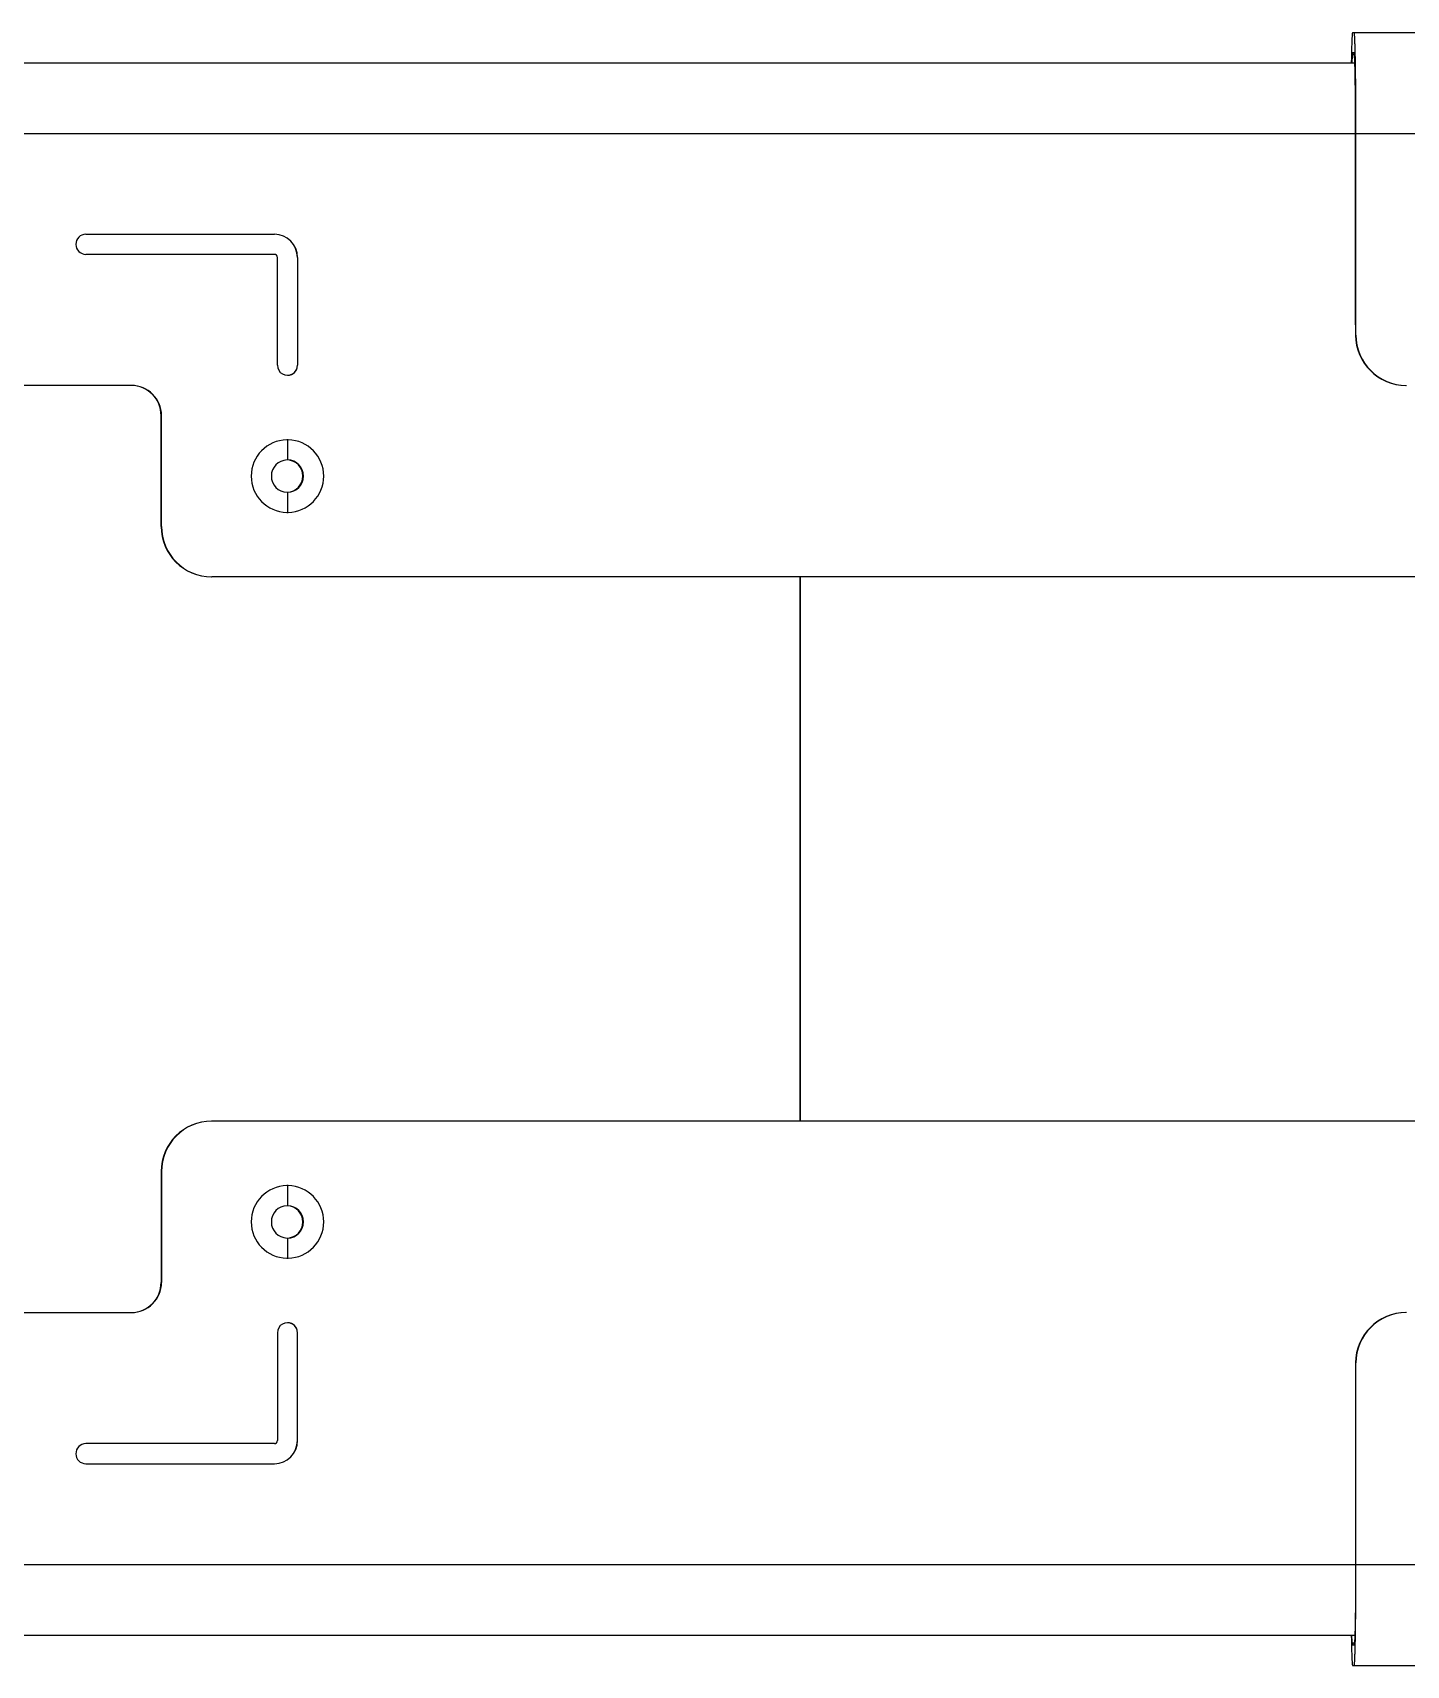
# Model space of a CAD drawing. Header units: millimetres. Extents: x 0 to 841, y 0 to 594.
# Drawn here: x 263 to 399.3, y 211 to 373 of the extents above; entities that cross this region are included whole.
import ezdxf

# ---------------------------------------------------------------- set-up
doc = ezdxf.new("R2010")
doc.units = ezdxf.units.MM
doc.header["$LTSCALE"] = 46.255
doc.layers.get('0').update_dxf_attribs({"linetype": 'CONTINUOUS'})
doc.layers.add('3_ALL_AXIS', color=7, linetype='CONTINUOUS')

msp = doc.modelspace()

# ---------------------------------------------------------------- linework, layer by layer
at = {"color": 7, "linetype": 'CONTINUOUS'}
for p, q in [((393.92491, 372.96521), (761.51219, 372.96521)), ((120.97522, 369.96521), (394.15741, 369.96521)), ((393.91619, 370.96521), (394.09944, 370.96521)), ((121.27191, 362.96521), (394.23033, 362.96521)), ((394.23033, 363.46521), (394.23033, 342.96521)), ((394.26524, 342.96521), (394.26524, 362.96521)), ((394.26524, 362.96521), (737.51219, 362.96521)), ((268.24952, 352.96521), (286.94667, 352.96521)), ((286.94667, 350.96521), (268.24952, 350.96521)), ((287.24663, 339.96521), (287.24663, 350.66521)), ((289.2376, 350.66521), (289.2376, 339.96521)), ((289.2376, 350.66521), (289.24632, 350.66521)), ((289.24632, 350.66521), (289.24632, 339.96521)), ((394.23033, 342.96521), (394.26524, 342.96521)), ((289.24632, 339.96521), (289.2376, 339.96521)), ((272.74884, 337.96521), (241.75356, 337.96521)), ((275.71347, 323.96521), (275.71347, 334.96521)), ((275.74838, 334.96521), (275.71347, 334.96521)), ((275.74838, 323.96521), (275.74838, 334.96521)), ((288.24647, 332.56521), (288.24647, 330.56521)), ((288.24647, 327.36521), (288.24647, 325.36521)), ((275.74838, 323.96521), (275.71347, 323.96521)), ((459.52039, 318.96521), (280.74762, 318.96521)), ((339.1198, 264.96521), (339.1198, 318.96521)), ((339.15471, 264.96521), (339.15471, 318.96521)), ((459.52039, 264.96521), (280.74762, 264.96521)), ((275.71347, 259.96521), (275.71347, 248.96521)), ((275.71347, 259.96521), (275.74838, 259.96521)), ((275.74838, 259.96521), (275.74838, 248.96521)), ((288.24647, 258.56521), (288.24647, 256.56521)), ((288.24647, 253.36521), (288.24647, 251.36521)), ((275.74838, 248.96521), (275.71347, 248.96521)), ((241.75356, 245.96521), (272.74884, 245.96521)), ((287.24663, 243.96521), (287.24663, 233.26521)), ((289.2376, 233.26521), (289.2376, 243.96521)), ((289.2376, 243.96521), (289.24632, 243.96521)), ((289.24632, 233.26521), (289.24632, 243.96521)), ((394.26524, 240.96521), (394.23033, 240.96521)), ((394.23033, 240.96521), (394.23033, 220.46521)), ((394.26524, 220.96521), (394.26524, 240.96521)), ((286.94667, 232.96521), (268.24952, 232.96521)), ((289.24632, 233.26521), (289.2376, 233.26521)), ((268.24952, 230.96521), (286.94667, 230.96521)), ((121.27191, 220.96521), (394.23033, 220.96521)), ((394.26524, 220.96521), (737.51219, 220.96521)), ((120.97522, 213.96521), (394.15741, 213.96521)), ((394.09944, 212.96521), (393.91619, 212.96521)), ((393.92491, 210.96521), (761.51219, 210.96521))]:
    msp.add_line(p, q, dxfattribs=at)
at = {"color": 3, "linetype": 'CONTINUOUS'}
for p, q in [((288.17913, 332.56458), (288.17668, 332.56453)), ((288.21041, 330.5648), (288.21285, 330.56485)), ((288.24642, 330.56369), (288.2495, 330.56355)), ((288.21285, 327.36556), (288.21041, 327.36562)), ((288.2495, 327.36687), (288.24642, 327.36673)), ((288.17668, 325.36589), (288.17913, 325.36584)), ((288.17913, 258.56458), (288.17668, 258.56453)), ((288.21041, 256.5648), (288.21285, 256.56485)), ((288.24642, 256.56369), (288.2495, 256.56355)), ((288.21285, 253.36556), (288.21041, 253.36562)), ((288.2495, 253.36687), (288.24642, 253.36673)), ((288.17668, 251.36589), (288.17913, 251.36584))]:
    msp.add_line(p, q, dxfattribs=at)
at = {"color": 7, "linetype": 'CONTINUOUS'}
for centre, radius, start, end in [((268.24968, 351.96521), 1.00002, 90.5090459, 269.990892), ((268.24952, 351.96616), 0.99905, 90.0000238, 90.5004371), ((286.94648, 350.6654), 2.29982, 359.9951363, 89.9951356), ((286.93775, 350.6654), 2.29983, 359.9951611, 89.7777156), ((286.94665, 350.66523), 0.29998, 359.9953337, 89.9953331), ((399.22999, 342.96478), 4.99962, 179.9951387, 269.9951333), ((399.2649, 342.96478), 4.99962, 179.9951387, 269.9951333), ((288.24639, 339.96512), 0.99992, 179.9951473, 0.0048527), ((288.23766, 339.96512), 0.99993, 270.5049394, 0.0047967), ((272.71367, 334.96546), 2.99978, 359.9952118, 89.3283521), ((272.74858, 334.96546), 2.99977, 359.9951363, 89.9951356), ((288.24673, 328.96521), 1.60004, 91.1958326, 91.3009221), ((288.17667, 328.96565), 1.59956, 86.7853979, 87.8564616), ((288.24673, 328.96521), 1.60004, 268.6990779, 268.8041674), ((288.17667, 328.96476), 1.59956, 272.1435384, 273.2146021), ((280.71314, 323.96478), 4.99962, 179.9951387, 269.9951333), ((280.74805, 323.96479), 4.99963, 179.9951838, 269.5950647), ((280.74762, 323.96232), 4.99711, 269.5997901, 269.9999898), ((280.71314, 259.96563), 4.99962, 90.0048667, 180.0048613), ((280.74805, 259.96563), 4.99963, 90.4049353, 180.0048162), ((280.74762, 259.9681), 4.99711, 90.0000102, 90.4002099), ((288.24673, 254.96521), 1.60004, 91.1958326, 91.3009221), ((288.17667, 254.96565), 1.59956, 86.7853979, 87.8564616), ((288.24673, 254.96521), 1.60004, 268.6990779, 268.8041674), ((288.17667, 254.96476), 1.59956, 272.1435384, 273.2146021), ((272.71367, 248.96496), 2.99978, 270.6716479, 0.0047882), ((272.74858, 248.96495), 2.99977, 270.0048644, 0.0048637), ((288.24639, 243.96529), 0.99992, 359.9951473, 180.0048527), ((288.23766, 243.96529), 0.99993, 359.9952033, 89.4950606), ((399.22999, 240.96563), 4.99962, 90.0048667, 180.0048613), ((399.2649, 240.96563), 4.99962, 90.0048667, 180.0048613), ((268.24968, 231.96521), 1.00002, 90.5090459, 269.990892), ((268.24952, 231.96616), 0.99905, 90.0000238, 90.5004371), ((286.93775, 233.26501), 2.29983, 270.2222844, 0.0048389), ((286.94648, 233.26501), 2.29982, 270.0048644, 0.0048637), ((286.94665, 233.26518), 0.29998, 270.0046669, 0.0046663)]:
    msp.add_arc(centre, radius, start, end, dxfattribs=at)
at = {"color": 3, "linetype": 'CONTINUOUS'}
for centre, radius, start, end in [((288.24706, 328.96521), 3.6001, 91.1201277, 268.8798723), ((288.24648, 328.96672), 3.59849, 88.9275896, 91.0724104), ((288.24589, 328.96521), 3.6001, 271.0811926, 88.9188074), ((288.24673, 328.96521), 1.60004, 91.3009221, 268.6990779), ((288.24648, 328.96603), 1.59918, 90.0001127, 91.2047745), ((288.24622, 328.96521), 1.60004, 270.0090728, 89.9909272), ((288.1764, 328.96521), 1.60004, 272.6186433, 87.3813567), ((288.24648, 328.96439), 1.59918, 268.7952255, 269.9998873), ((288.24648, 328.9637), 3.59849, 268.9275896, 271.0724104), ((288.24706, 254.96521), 3.6001, 91.1201277, 268.8798723), ((288.24648, 254.96672), 3.59849, 88.9275896, 91.0724104), ((288.24589, 254.96521), 3.6001, 271.0811926, 88.9188074), ((288.24673, 254.96521), 1.60004, 91.3009221, 268.6990779), ((288.24648, 254.96603), 1.59918, 90.0001127, 91.2047745), ((288.24622, 254.96521), 1.60004, 270.0090728, 89.9909272), ((288.1764, 254.96521), 1.60004, 272.6186433, 87.3813567), ((288.24648, 254.96439), 1.59918, 268.7952255, 269.9998873), ((288.24648, 254.9637), 3.59849, 268.9275896, 271.0724104)]:
    msp.add_arc(centre, radius, start, end, dxfattribs=at)
at = {"color": 7, "linetype": 'CONTINUOUS'}
for points, knots in [([(393.92491, 372.96521), (393.92314, 372.96521), (393.92045, 372.96236), (393.91816, 372.95791), (393.91492, 372.94966), (393.91128, 372.93553), (393.90492, 372.90267), (393.89768, 372.84621), (393.8894, 372.76018), (393.88117, 372.64997), (393.87295, 372.51584), (393.86483, 372.35813), (393.85683, 372.17721), (393.84898, 371.97354), (393.8413, 371.74761), (393.83383, 371.49998), (393.82379, 371.12824), (393.81206, 370.61436), (393.80413, 370.19009), (393.80028, 369.96532)], [0, 0, 0, 0, 0.001770891, 0.003243384, 0.005179705, 0.010510942, 0.017835258, 0.038525538, 0.067283116, 0.104062594, 0.148784977, 0.201346266, 0.261620541, 0.32946148, 0.404703289, 0.487161407, 0.576633125, 0.775719203, 1, 1, 1, 1]), ([(394.26524, 362.96521), (394.26524, 363.61551), (394.26361, 364.58313), (394.25806, 365.85874), (394.25234, 366.77976), (394.24508, 367.66405), (394.23636, 368.50309), (394.22627, 369.28879), (394.2149, 370.0136), (394.20238, 370.67053), (394.19073, 371.17259), (394.18077, 371.53562), (394.17336, 371.77735), (394.16576, 371.99786), (394.15799, 372.19661), (394.15008, 372.37312), (394.14205, 372.52697), (394.13392, 372.65779), (394.12579, 372.76528), (394.1176, 372.84918), (394.11046, 372.90424), (394.10417, 372.93627), (394.10057, 372.95005), (394.09738, 372.9581), (394.09511, 372.96245), (394.09246, 372.96521), (394.09071, 372.96521)], [0, 0, 0, 0, 0.194948649, 0.290074649, 0.382407968, 0.471059739, 0.555176591, 0.633948883, 0.706618556, 0.772486485, 0.830919279, 0.85716913, 0.881355648, 0.90342087, 0.923312038, 0.940981778, 0.9563883, 0.969495676, 0.980274281, 0.988701711, 0.994765366, 0.996912342, 0.998475752, 0.999044057, 0.999476785, 1, 1, 1, 1]), ([(393.85089, 369.96527), (393.85311, 370.03842), (393.85756, 370.17612), (393.86485, 370.36947), (393.87231, 370.53628), (393.87989, 370.67588), (393.88663, 370.77495), (393.89228, 370.84019), (393.89621, 370.87855), (393.90015, 370.90976), (393.904, 370.93391), (393.90786, 370.9508), (393.91083, 370.95976), (393.91278, 370.96267)], [0, 0, 0, 0, 0.219433293, 0.41305739, 0.580135054, 0.720035841, 0.83224217, 0.877833448, 0.916366764, 0.947820703, 0.972193978, 0.989527465, 1, 1, 1, 1]), ([(393.91278, 370.96267), (393.91304, 370.96305), (393.91387, 370.96419), (393.91521, 370.96521), (393.91619, 370.96521)], [0, 0, 0, 0, 0.323568904, 1, 1, 1, 1]), ([(394.09944, 370.96521), (394.10075, 370.96521), (394.10383, 370.96196), (394.10638, 370.95496), (394.10961, 370.94347), (394.11417, 370.91951), (394.11964, 370.87817), (394.12573, 370.81527), (394.13185, 370.73464), (394.13794, 370.63653), (394.14396, 370.52114), (394.1499, 370.38876), (394.15572, 370.2397), (394.16368, 370.00868), (394.17304, 369.68124), (394.18319, 369.2442), (394.19258, 368.7515), (394.20111, 368.2079), (394.20868, 367.61862), (394.21522, 366.98934), (394.22066, 366.32613), (394.22495, 365.63536), (394.22911, 364.67865), (394.23033, 363.95293), (394.23033, 363.46521)], [0, 0, 0, 0, 0.000523215, 0.00152213, 0.003085549, 0.005232524, 0.011296192, 0.019723644, 0.030502277, 0.043609685, 0.059016238, 0.076686011, 0.096577217, 0.118642485, 0.169078904, 0.22751183, 0.293379901, 0.366049734, 0.444822196, 0.528939228, 0.617591196, 0.70992472, 0.805050926, 1, 1, 1, 1]), ([(394.09071, 210.96521), (394.09246, 210.96521), (394.09511, 210.96797), (394.09738, 210.97232), (394.10057, 210.98036), (394.10417, 210.99415), (394.11046, 211.02618), (394.1176, 211.08124), (394.12579, 211.16514), (394.13392, 211.27263), (394.14205, 211.40345), (394.15008, 211.5573), (394.15799, 211.73381), (394.16576, 211.93256), (394.17336, 212.15306), (394.18077, 212.3948), (394.19073, 212.75782), (394.20238, 213.25989), (394.2149, 213.91682), (394.22627, 214.64163), (394.23636, 215.42733), (394.24508, 216.26636), (394.25234, 217.15065), (394.25806, 218.07168), (394.26361, 219.34729), (394.26524, 220.31491), (394.26524, 220.96521)], [0, 0, 0, 0, 0.000523214, 0.000955943, 0.001524248, 0.003087658, 0.005234634, 0.011298289, 0.019725719, 0.030504324, 0.0436117, 0.059018222, 0.076687962, 0.09657913, 0.118644352, 0.14283087, 0.169080721, 0.227513515, 0.293381444, 0.366051117, 0.444823409, 0.528940261, 0.617592031, 0.709925351, 0.805051351, 1, 1, 1, 1]), ([(394.23033, 220.46521), (394.23033, 219.97748), (394.22911, 219.25177), (394.22495, 218.29506), (394.22066, 217.60429), (394.21522, 216.94108), (394.20868, 216.3118), (394.20111, 215.72252), (394.19258, 215.17892), (394.18319, 214.68622), (394.17304, 214.24918), (394.16368, 213.92173), (394.15572, 213.69072), (394.1499, 213.54166), (394.14396, 213.40928), (394.13794, 213.29389), (394.13185, 213.19578), (394.12573, 213.11515), (394.11964, 213.05225), (394.11417, 213.0109), (394.10961, 212.98695), (394.10638, 212.97545), (394.10383, 212.96846), (394.10075, 212.96521), (394.09944, 212.96521)], [0, 0, 0, 0, 0.194949074, 0.29007528, 0.382408804, 0.471060772, 0.555177804, 0.633950266, 0.7066201, 0.77248817, 0.830921096, 0.881357515, 0.903422783, 0.923313989, 0.940983761, 0.956390315, 0.969497723, 0.980276356, 0.988703807, 0.994767476, 0.996914451, 0.99847787, 0.999476785, 1, 1, 1, 1]), ([(393.80028, 213.96509), (393.80413, 213.74033), (393.81206, 213.31606), (393.82379, 212.80217), (393.83383, 212.43044), (393.8413, 212.18281), (393.84898, 211.95688), (393.85683, 211.7532), (393.86483, 211.57229), (393.87295, 211.41457), (393.88117, 211.28045), (393.8894, 211.17024), (393.89768, 211.0842), (393.90492, 211.02774), (393.91128, 210.99489), (393.91492, 210.98076), (393.91816, 210.9725), (393.92045, 210.96805), (393.92314, 210.96521), (393.92491, 210.96521)], [0, 0, 0, 0, 0.224280797, 0.423366875, 0.512838593, 0.595296711, 0.67053852, 0.738379459, 0.798653734, 0.851215023, 0.895937406, 0.932716884, 0.961474462, 0.982164742, 0.989489058, 0.994820295, 0.996756616, 0.998229109, 1, 1, 1, 1]), ([(393.91619, 212.96521), (393.91424, 212.96521), (393.91015, 212.9717), (393.90697, 212.98329), (393.90263, 213.00382), (393.89868, 213.03157), (393.89449, 213.06749), (393.89038, 213.11118), (393.88624, 213.16274), (393.88042, 213.24694), (393.87342, 213.37132), (393.86556, 213.54313), (393.85789, 213.74443), (393.85322, 213.88839), (393.85089, 213.96515)], [0, 0, 0, 0, 0.005821735, 0.018481539, 0.038791199, 0.06688857, 0.10279962, 0.146511882, 0.197992926, 0.257196613, 0.398531061, 0.569941823, 0.770713522, 1, 1, 1, 1])]:
    msp.add_open_spline(points, degree=3, knots=knots, dxfattribs=at)
at = {"layer": '3_ALL_AXIS', "color": 7, "linetype": 'CONTINUOUS'}
for p, q in [((393.91619, 370.76521), (393.91619, 370.96521)), ((394.09944, 370.96521), (393.91619, 370.96521)), ((394.09944, 370.76521), (394.09944, 370.96521)), ((394.23033, 363.46521), (394.23029, 363.66048)), ((394.23033, 343.96521), (394.23033, 363.46521)), ((288.21334, 330.56487), (288.21041, 330.5648)), ((288.21041, 327.36562), (288.21334, 327.36555)), ((288.21334, 256.56487), (288.21041, 256.5648)), ((288.21041, 253.36562), (288.21334, 253.36555)), ((394.23033, 239.96521), (394.23033, 220.46521)), ((394.23033, 220.46521), (394.23029, 220.26993)), ((393.91619, 213.16521), (393.91619, 212.96521)), ((394.09944, 212.96521), (393.91619, 212.96521)), ((394.09944, 213.16521), (394.09944, 212.96521))]:
    msp.add_line(p, q, dxfattribs=at)
at = {"layer": '3_ALL_AXIS', "color": 3, "linetype": 'CONTINUOUS'}
for p, q in [((394.09944, 370.76521), (393.91619, 370.76521)), ((394.09944, 213.16521), (393.91619, 213.16521))]:
    msp.add_line(p, q, dxfattribs=at)
at = {"layer": '3_ALL_AXIS', "color": 7, "linetype": 'CONTINUOUS'}
for centre, radius, start, end in [((288.24673, 328.96521), 1.60004, 91.3009223, 268.6990777), ((288.24648, 328.96601), 1.5992, 90.000107, 91.1872884), ((288.24622, 328.96521), 1.60004, 270.0090748, 89.9909252), ((288.21131, 328.96521), 1.60004, 271.2591436, 88.7132867), ((288.24648, 328.96441), 1.5992, 268.8127116, 269.999893), ((288.24673, 254.96521), 1.60004, 91.3009223, 268.6990777), ((288.24648, 254.96601), 1.5992, 90.000107, 91.1872884), ((288.24622, 254.96521), 1.60004, 270.0090748, 89.9909252), ((288.21131, 254.96521), 1.60004, 271.2591436, 88.7132867), ((288.24648, 254.96441), 1.5992, 268.8127116, 269.999893)]:
    msp.add_arc(centre, radius, start, end, dxfattribs=at)
for points, knots in [([(393.91619, 370.96521), (393.91424, 370.96521), (393.91015, 370.95871), (393.90697, 370.94713), (393.90263, 370.92659), (393.89868, 370.89885), (393.89449, 370.86293), (393.89038, 370.81924), (393.88624, 370.76769), (393.88042, 370.68349), (393.87343, 370.55912), (393.86557, 370.38732), (393.85789, 370.18603), (393.85322, 370.04208), (393.85089, 369.96532)], [0, 0, 0, 0, 0.005822004, 0.01848148, 0.03879118, 0.066889071, 0.102799168, 0.146512134, 0.197992879, 0.257196271, 0.398530384, 0.569941562, 0.770713614, 1, 1, 1, 1]), ([(394.10285, 370.96266), (394.10259, 370.96305), (394.10175, 370.96419), (394.10041, 370.96521), (394.09944, 370.96521)], [0, 0, 0, 0, 0.323609414, 1, 1, 1, 1]), ([(394.23029, 363.66048), (394.23007, 364.13092), (394.22815, 365.05253), (394.22192, 366.18741), (394.21459, 367.05432), (394.20818, 367.65988), (394.20081, 368.22768), (394.19254, 368.75261), (394.18347, 369.22993), (394.17368, 369.65536), (394.16468, 369.97565), (394.15704, 370.2031), (394.15143, 370.35119), (394.14572, 370.48376), (394.13991, 370.60054), (394.13404, 370.70125), (394.12813, 370.78567), (394.12219, 370.85362), (394.11695, 370.89986), (394.1125, 370.92844), (394.10951, 370.94367), (394.10655, 370.95469), (394.10422, 370.96061), (394.10285, 370.96266)], [0, 0, 0, 0, 0.193171907, 0.378441621, 0.466017168, 0.549158152, 0.627116514, 0.699190953, 0.764733268, 0.823154271, 0.87392924, 0.896304285, 0.91660304, 0.934779876, 0.950794793, 0.964612574, 0.976203523, 0.985544378, 0.992618736, 0.995304599, 0.997424397, 0.9989837, 1, 1, 1, 1]), ([(394.23029, 220.26993), (394.23007, 219.7995), (394.22815, 218.87788), (394.22192, 217.743), (394.21459, 216.8761), (394.20818, 216.27054), (394.20081, 215.70273), (394.19254, 215.17781), (394.18347, 214.70048), (394.17368, 214.27505), (394.16468, 213.95476), (394.15704, 213.72731), (394.15143, 213.57923), (394.14572, 213.44665), (394.13991, 213.32988), (394.13404, 213.22917), (394.12813, 213.14475), (394.12219, 213.0768), (394.11695, 213.03056), (394.1125, 213.00198), (394.10951, 212.98674), (394.10655, 212.97572), (394.10422, 212.96981), (394.10285, 212.96775)], [0, 0, 0, 0, 0.193171907, 0.378441621, 0.466017168, 0.549158152, 0.627116514, 0.699190953, 0.764733268, 0.823154271, 0.87392924, 0.896304285, 0.91660304, 0.934779876, 0.950794793, 0.964612574, 0.976203523, 0.985544378, 0.992618736, 0.995304599, 0.997424397, 0.9989837, 1, 1, 1, 1]), ([(393.91619, 212.96521), (393.91424, 212.96521), (393.91015, 212.97171), (393.90697, 212.98329), (393.90263, 213.00382), (393.89868, 213.03157), (393.89449, 213.06749), (393.89038, 213.11117), (393.88624, 213.16273), (393.88042, 213.24692), (393.87343, 213.3713), (393.86557, 213.5431), (393.85789, 213.74439), (393.85322, 213.88834), (393.85089, 213.96509)], [0, 0, 0, 0, 0.005822004, 0.01848148, 0.03879118, 0.066889071, 0.102799168, 0.146512134, 0.197992879, 0.257196271, 0.398530384, 0.569941562, 0.770713614, 1, 1, 1, 1]), ([(394.10285, 212.96775), (394.10259, 212.96736), (394.10175, 212.96622), (394.10041, 212.96521), (394.09944, 212.96521)], [0, 0, 0, 0, 0.323609414, 1, 1, 1, 1])]:
    msp.add_open_spline(points, degree=3, knots=knots, dxfattribs=at)
at = {"layer": '3_ALL_AXIS', "color": 3, "linetype": 'CONTINUOUS'}
for points, knots in [([(393.91619, 370.76521), (393.91454, 370.76521), (393.91091, 370.76024), (393.90807, 370.75078), (393.90425, 370.7345), (393.90076, 370.71234), (393.89707, 370.68372), (393.8918, 370.63314), (393.88549, 370.55428), (393.87841, 370.44119), (393.8714, 370.30377), (393.86452, 370.14251), (393.86031, 370.0271), (393.85821, 369.96552)], [0, 0, 0, 0, 0.006125719, 0.018878338, 0.039185722, 0.067222283, 0.10302779, 0.146604184, 0.256970095, 0.398011411, 0.569267304, 0.770159404, 1, 1, 1, 1]), ([(394.22684, 363.46521), (394.22684, 363.93993), (394.22565, 364.64629), (394.2216, 365.57749), (394.21743, 366.24983), (394.21213, 366.89536), (394.20576, 367.50786), (394.19839, 368.08142), (394.1901, 368.61053), (394.18096, 369.09009), (394.17108, 369.51548), (394.16197, 369.83419), (394.15422, 370.05904), (394.14855, 370.20413), (394.14277, 370.33298), (394.13691, 370.44529), (394.13099, 370.54079), (394.12503, 370.61926), (394.11911, 370.68049), (394.11378, 370.72073), (394.10934, 370.74405), (394.1062, 370.75524), (394.10371, 370.76204), (394.10071, 370.76521), (394.09944, 370.76521)], [0, 0, 0, 0, 0.194948782, 0.290075334, 0.382408797, 0.471060801, 0.555177826, 0.633950252, 0.706620066, 0.772488158, 0.830921132, 0.881357565, 0.903422755, 0.923313989, 0.940983798, 0.956390273, 0.969497793, 0.980276323, 0.988703819, 0.994767497, 0.996914508, 0.99847784, 0.999476789, 1, 1, 1, 1]), ([(394.22684, 220.46521), (394.22684, 219.99049), (394.22565, 219.28413), (394.2216, 218.35293), (394.21743, 217.68058), (394.21213, 217.03505), (394.20576, 216.42256), (394.19839, 215.84899), (394.1901, 215.31988), (394.18096, 214.84033), (394.17108, 214.41494), (394.16197, 214.09623), (394.15422, 213.87137), (394.14855, 213.72629), (394.14277, 213.59744), (394.13691, 213.48512), (394.13099, 213.38963), (394.12503, 213.31115), (394.11911, 213.24993), (394.11378, 213.20969), (394.10934, 213.18637), (394.1062, 213.17518), (394.10371, 213.16837), (394.10071, 213.16521), (394.09944, 213.16521)], [0, 0, 0, 0, 0.194948782, 0.290075334, 0.382408797, 0.471060801, 0.555177826, 0.633950252, 0.706620066, 0.772488158, 0.830921132, 0.881357565, 0.903422755, 0.923313989, 0.940983798, 0.956390273, 0.969497793, 0.980276323, 0.988703819, 0.994767497, 0.996914508, 0.99847784, 0.999476789, 1, 1, 1, 1]), ([(393.91619, 213.16521), (393.91454, 213.16521), (393.91091, 213.17018), (393.90807, 213.17963), (393.90425, 213.19592), (393.90076, 213.21808), (393.89707, 213.2467), (393.8918, 213.29727), (393.88549, 213.37614), (393.87841, 213.48923), (393.8714, 213.62665), (393.86452, 213.7879), (393.86031, 213.90331), (393.85821, 213.9649)], [0, 0, 0, 0, 0.006125719, 0.018878338, 0.039185722, 0.067222283, 0.10302779, 0.146604184, 0.256970095, 0.398011411, 0.569267304, 0.770159404, 1, 1, 1, 1])]:
    msp.add_open_spline(points, degree=3, knots=knots, dxfattribs=at)

doc.saveas('drawing.dxf')
